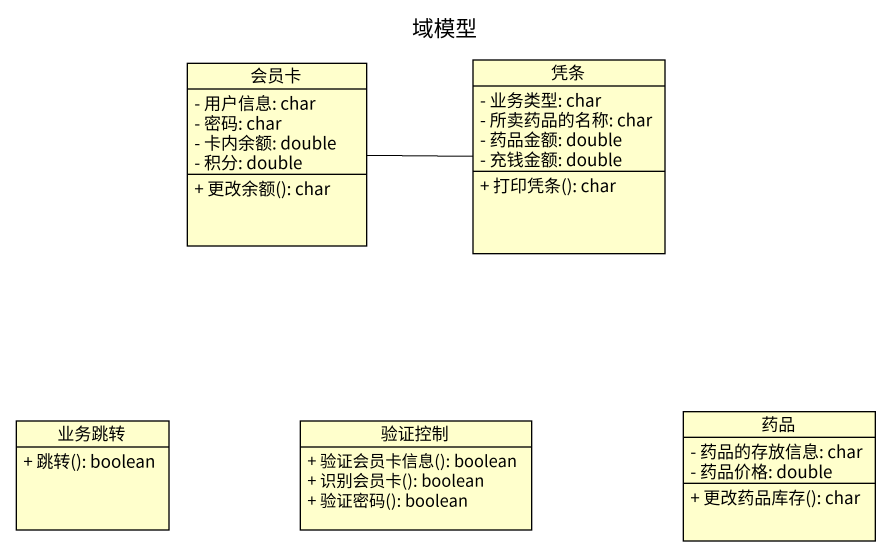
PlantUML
@startuml
title 域模型
hide circle
hide empty members
skinparam classAttributeIconSize 0
class 会员卡 {
  - 用户信息: char
  - 密码: char
  - 卡内余额: double
  - 积分: double
  + 更改余额(): char
}
class 凭条 {
  - 业务类型: char
  - 所卖药品的名称: char
  - 药品金额: double
  - 充钱金额: double
  + 打印凭条(): char
}
class 业务跳转 {
  + 跳转(): boolean
}
class 验证控制 {
  + 验证会员卡信息(): boolean
  + 识别会员卡(): boolean
  + 验证密码(): boolean
}
class 药品 {
  - 药品的存放信息: char
  - 药品价格: double
  + 更改药品库存(): char
}
会员卡 -right- 凭条
@enduml
